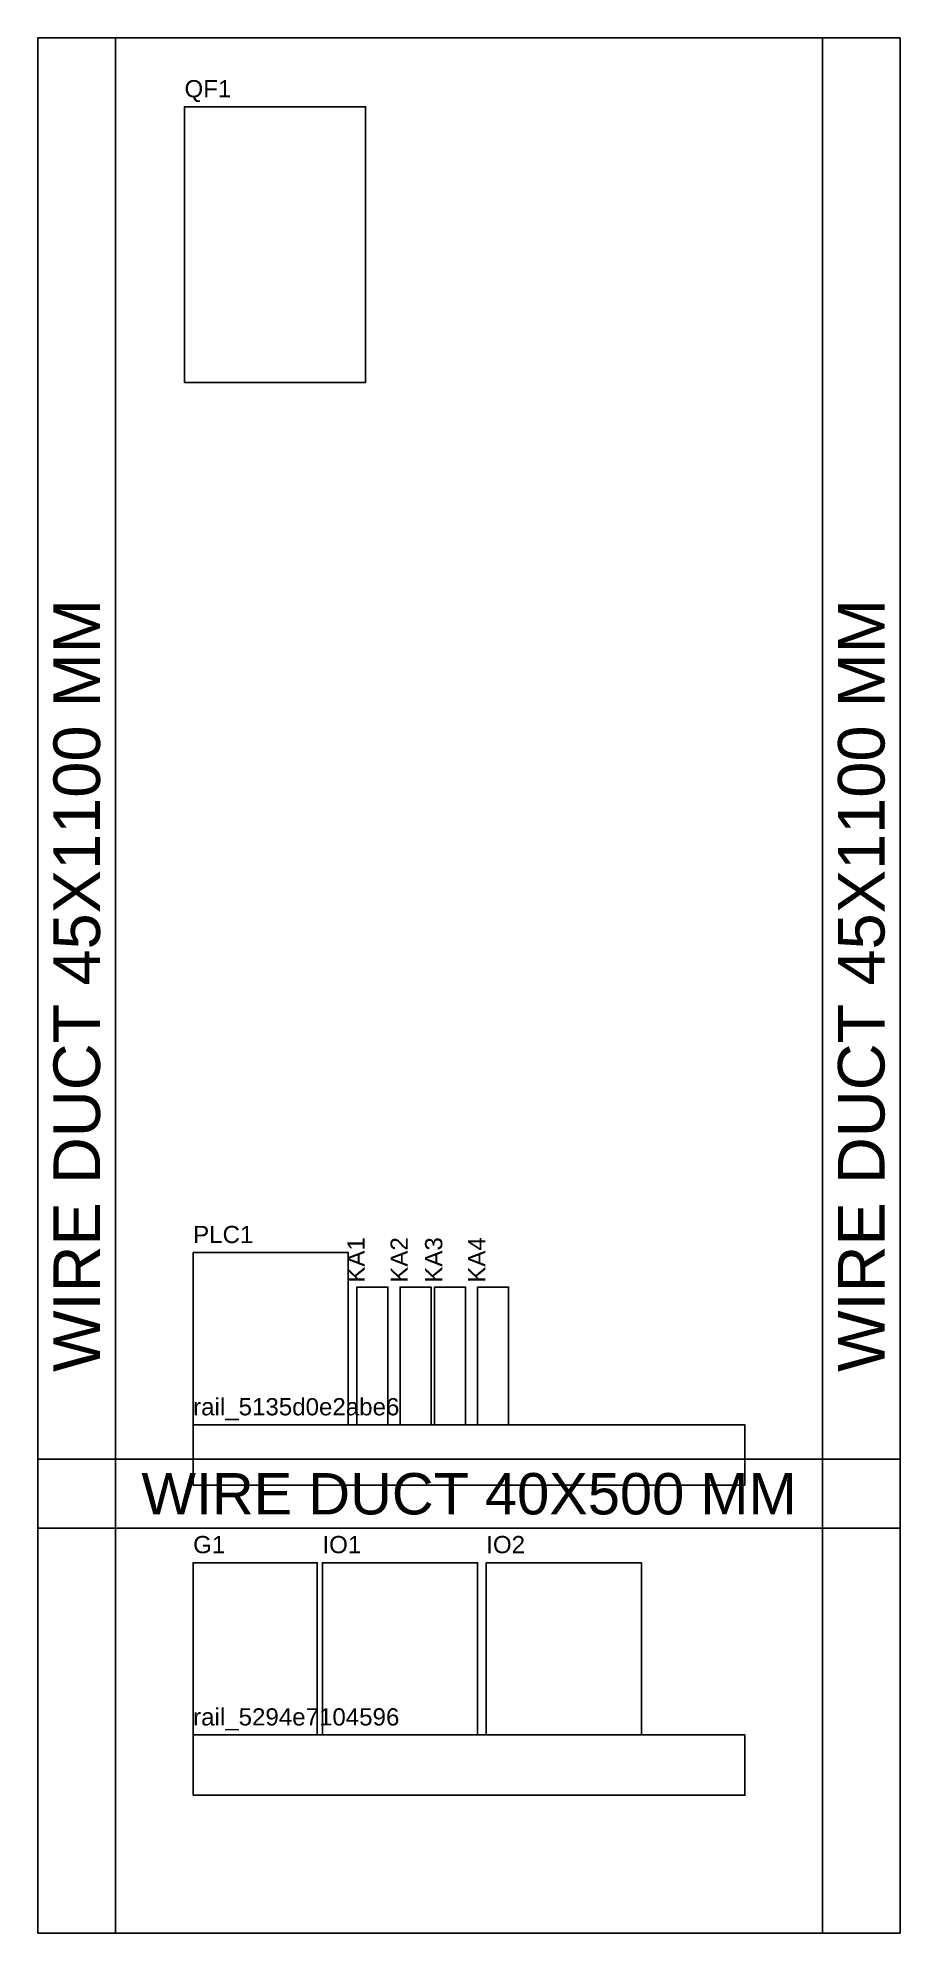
# Model space of a CAD drawing. Header units: millimetres. Extents: x 0 to 500, y 0 to 1100.
import ezdxf
from ezdxf.enums import TextEntityAlignment as Align

# ---------------------------------------------------------------- set-up
doc = ezdxf.new("R2010")
doc.units = ezdxf.units.MM
for name, color, linetype in [('DUCT', 7, 'Continuous'), ('EQUIP', 7, 'Continuous'), ('PLATE', 7, 'Continuous'), ('TEXT', 7, 'Continuous')]:
    doc.layers.add(name, color=color, linetype=linetype)
doc.styles.add('ARIAL', font='arial.ttf')

# ---------------------------------------------------------------- blocks, each defined once
blk = doc.blocks.new('EQ_eir_MCCB_MAIN_250A')
at = {"layer": 'EQUIP', "color": 7}
blk.add_lwpolyline([(0, 0), (105, 0), (105, 160), (0, 160), (0, 0)], dxfattribs=at)
blk = doc.blocks.new('EQ_eir_PSU_24V_120W')
at = {"layer": 'EQUIP', "color": 7}
blk.add_lwpolyline([(0, 0), (72, 0), (72, 100), (0, 100), (0, 0)], dxfattribs=at)
blk = doc.blocks.new('EQ_eir_PLC_CPU')
at = {"layer": 'EQUIP', "color": 7}
blk.add_lwpolyline([(0, 0), (90, 0), (90, 100), (0, 100), (0, 0)], dxfattribs=at)
blk = doc.blocks.new('EQ_eir_PLC_IO_16')
at = {"layer": 'EQUIP', "color": 7}
blk.add_lwpolyline([(0, 0), (90, 0), (90, 100), (0, 100), (0, 0)], dxfattribs=at)
blk = doc.blocks.new('EQ_eir_RELAY_4CO')
at = {"layer": 'EQUIP', "color": 7}
blk.add_lwpolyline([(0, 0), (18, 0), (18, 80), (0, 80), (0, 0)], dxfattribs=at)
blk = doc.blocks.new('EQ___rail_rail_5294e7104596')
at = {"layer": 'EQUIP', "color": 7}
blk.add_lwpolyline([(0, 0), (320, 0), (320, 35), (0, 35), (0, 0)], dxfattribs=at)
blk = doc.blocks.new('EQ___rail_rail_5135d0e2abe6')
at = {"layer": 'EQUIP', "color": 7}
blk.add_lwpolyline([(0, 0), (320, 0), (320, 35), (0, 35), (0, 0)], dxfattribs=at)

msp = doc.modelspace()

# ---------------------------------------------------------------- linework, layer by layer
at = {"layer": 'DUCT'}
for points in [[(0, 0), (45, 0), (45, 1100), (0, 1100), (0, 0)], [(455, 0), (500, 0), (500, 1100), (455, 1100), (455, 0)], [(0, 235), (500, 235), (500, 275), (0, 275), (0, 235)]]:
    msp.add_lwpolyline(points, dxfattribs=at)
at = {"layer": 'PLATE'}
msp.add_lwpolyline([(0, 0), (500, 0), (500, 1100), (0, 1100), (0, 0)], dxfattribs=at)

# ---------------------------------------------------------------- block references
at = {"layer": 'EQUIP'}
for name, p in [('EQ_eir_MCCB_MAIN_250A', (85, 900)), ('EQ_eir_PLC_CPU', (90, 295)), ('EQ_eir_RELAY_4CO', (185, 295)), ('EQ_eir_RELAY_4CO', (210, 295)), ('EQ_eir_RELAY_4CO', (230, 295)), ('EQ_eir_RELAY_4CO', (255, 295)), ('EQ___rail_rail_5135d0e2abe6', (90, 260)), ('EQ_eir_PSU_24V_120W', (90, 115)), ('EQ_eir_PLC_IO_16', (165, 115)), ('EQ_eir_PLC_IO_16', (260, 115)), ('EQ___rail_rail_5294e7104596', (90, 80))]:
    msp.add_blockref(name, p, dxfattribs=at)

# ---------------------------------------------------------------- texts
at = {"layer": 'TEXT', "style": 'ARIAL'}
for s, p in [('QF1', (85, 1062.5)), ('PLC1', (90, 397.5)), ('rail_5135d0e2abe6', (90, 297.5)), ('G1', (90, 217.5)), ('IO1', (165, 217.5)), ('IO2', (260, 217.5)), ('rail_5294e7104596', (90, 117.5))]:
    msp.add_text(s, height=10, dxfattribs=at).set_placement(p, align=Align.BOTTOM_LEFT)
for p in [(22.5, 550), (477.5, 550)]:
    msp.add_text('WIRE DUCT 45X1100 MM', height=27, rotation=90, dxfattribs=at).set_placement(p, align=Align.MIDDLE_CENTER)
for s, p in [('KA1', (192.5, 377.5)), ('KA2', (217.5, 377.5)), ('KA3', (237.5, 377.5)), ('KA4', (262.5, 377.5))]:
    msp.add_text(s, height=10, rotation=90, dxfattribs=at).set_placement(p, align=Align.BOTTOM_LEFT)
msp.add_text('WIRE DUCT 40X500 MM', height=24, dxfattribs=at).set_placement((250, 255), align=Align.MIDDLE_CENTER)

doc.saveas('drawing.dxf')
